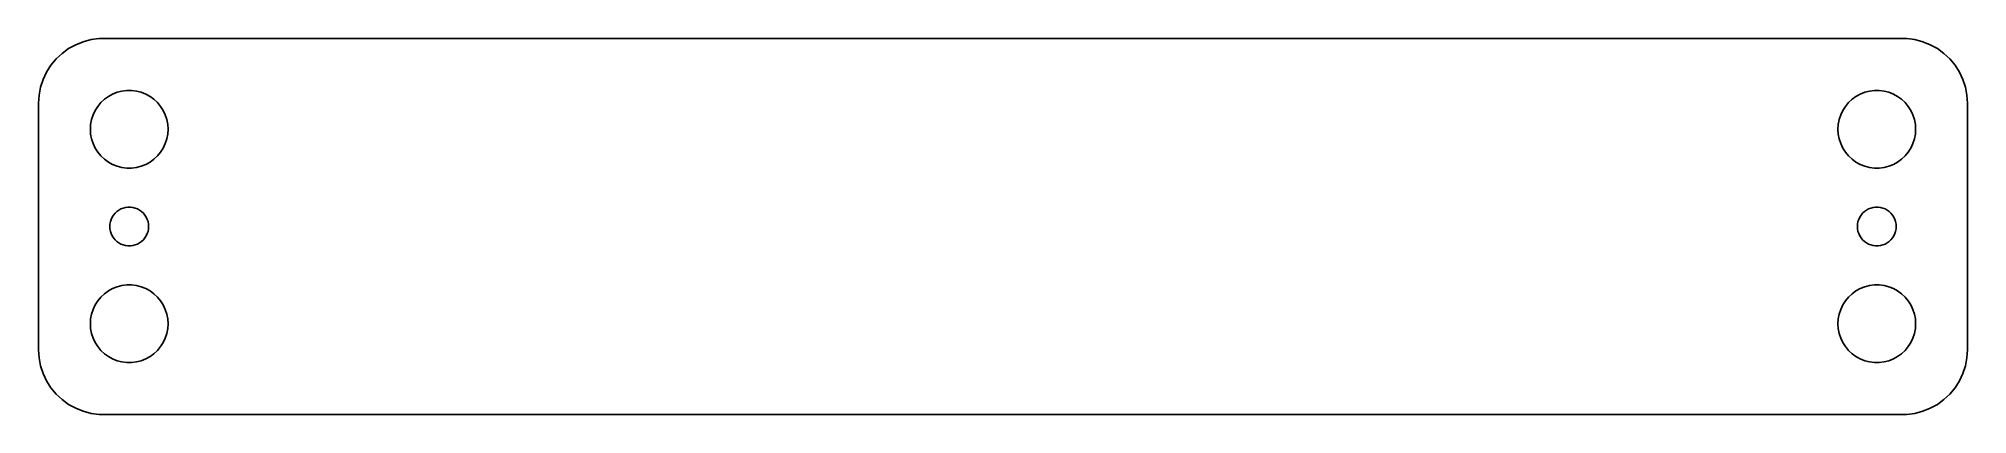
# Model space of a CAD drawing. Header units: metres. Extents: x -74 to 74, y -14 to 14.
import ezdxf

# ---------------------------------------------------------------- set-up
doc = ezdxf.new("R2010")
doc.units = ezdxf.units.M

msp = doc.modelspace()

# ---------------------------------------------------------------- linework, layer by layer
for p, q in [((-72.1791, 13.7216), (-72.6871, 13.3526)), ((-71.6289, 14.0241), (-72.1791, 13.7216)), ((-71.0451, 14.2553), (-71.6289, 14.0241)), ((-70.4369, 14.4114), (-71.0451, 14.2553)), ((-69.8139, 14.4901), (-70.4369, 14.4114)), ((69.8139, 14.4901), (-69.8139, 14.4901)), ((70.4369, 14.4114), (69.8139, 14.4901)), ((71.0451, 14.2553), (70.4369, 14.4114)), ((71.6289, 14.0241), (71.0451, 14.2553)), ((72.1791, 13.7216), (71.6289, 14.0241)), ((72.6871, 13.3526), (72.1791, 13.7216)), ((-73.5451, 12.4389), (-73.8815, 11.9088)), ((-73.1448, 12.9227), (-73.5451, 12.4389)), ((-72.6871, 13.3526), (-73.1448, 12.9227)), ((73.1448, 12.9227), (72.6871, 13.3526)), ((73.5451, 12.4389), (73.1448, 12.9227)), ((73.8815, 11.9088), (73.5451, 12.4389)), ((-74.3429, 10.7434), (-74.4606, 10.1267)), ((-74.1489, 11.3406), (-74.3429, 10.7434)), ((-73.8815, 11.9088), (-74.1489, 11.3406)), ((-68.427, 10.3532), (-68.0621, 10.4469)), ((-68.0621, 10.4469), (-67.6884, 10.4941)), ((-67.6884, 10.4941), (-67.3116, 10.4941)), ((-67.3116, 10.4941), (-66.9379, 10.4469)), ((-66.9379, 10.4469), (-66.573, 10.3532)), ((66.573, 10.3532), (66.9379, 10.4469)), ((66.9379, 10.4469), (67.3116, 10.4941)), ((67.3116, 10.4941), (67.6884, 10.4941)), ((67.6884, 10.4941), (68.0621, 10.4469)), ((68.0621, 10.4469), (68.427, 10.3532)), ((74.1489, 11.3406), (73.8815, 11.9088)), ((74.3429, 10.7434), (74.1489, 11.3406)), ((74.4606, 10.1267), (74.3429, 10.7434)), ((-74.4606, 10.1267), (-74.5, 9.5)), ((-74.5, 9.5), (-74.5, -9.5)), ((-70.2893, 8.60437), (-70.1289, 8.94525)), ((-70.1289, 8.94525), (-69.927, 9.26335)), ((-69.927, 9.26335), (-69.6869, 9.55363)), ((-69.6869, 9.55363), (-69.4123, 9.81154)), ((-69.4123, 9.81154), (-69.1075, 10.033)), ((-69.1075, 10.033), (-68.7773, 10.2145)), ((-68.7773, 10.2145), (-68.427, 10.3532)), ((-66.573, 10.3532), (-66.2227, 10.2145)), ((-66.2227, 10.2145), (-65.8925, 10.033)), ((-65.8925, 10.033), (-65.5877, 9.81154)), ((-65.5877, 9.81154), (-65.3131, 9.55363)), ((-65.3131, 9.55363), (-65.073, 9.26335)), ((-65.073, 9.26335), (-64.8711, 8.94525)), ((-64.8711, 8.94525), (-64.7107, 8.60437)), ((64.7107, 8.60437), (64.8711, 8.94525)), ((64.8711, 8.94525), (65.073, 9.26335)), ((65.073, 9.26335), (65.3131, 9.55363)), ((65.3131, 9.55363), (65.5877, 9.81154)), ((65.5877, 9.81154), (65.8925, 10.033)), ((65.8925, 10.033), (66.2227, 10.2145)), ((66.2227, 10.2145), (66.573, 10.3532)), ((68.427, 10.3532), (68.7773, 10.2145)), ((68.7773, 10.2145), (69.1075, 10.033)), ((69.1075, 10.033), (69.4123, 9.81154)), ((69.4123, 9.81154), (69.6869, 9.55363)), ((69.6869, 9.55363), (69.927, 9.26335)), ((69.927, 9.26335), (70.1289, 8.94525)), ((70.1289, 8.94525), (70.2893, 8.60437)), ((74.5, 9.5), (74.4606, 10.1267)), ((74.5, -9.5), (74.5, 9.5)), ((-70.5, 7.5), (-70.4763, 7.87599)), ((-70.4763, 7.12399), (-70.5, 7.5)), ((-70.4763, 7.87599), (-70.4057, 8.24606)), ((-70.4057, 8.24606), (-70.2893, 8.60437)), ((-64.7107, 8.60437), (-64.5943, 8.24606)), ((-64.5943, 8.24606), (-64.5237, 7.87599)), ((-64.5237, 7.87599), (-64.5, 7.5)), ((-64.5, 7.5), (-64.5237, 7.12399)), ((64.5, 7.5), (64.5237, 7.87599)), ((64.5237, 7.12399), (64.5, 7.5)), ((64.5237, 7.87599), (64.5943, 8.24606)), ((64.5943, 8.24606), (64.7107, 8.60437)), ((70.2893, 8.60437), (70.4057, 8.24606)), ((70.4057, 8.24606), (70.4763, 7.87599)), ((70.4763, 7.87599), (70.5, 7.5)), ((70.5, 7.5), (70.4763, 7.12399)), ((-70.4057, 6.75392), (-70.4763, 7.12399)), ((-70.2893, 6.39561), (-70.4057, 6.75392)), ((-70.1289, 6.05473), (-70.2893, 6.39561)), ((-69.927, 5.73663), (-70.1289, 6.05473)), ((-64.8711, 6.05473), (-65.073, 5.73663)), ((-64.7107, 6.39561), (-64.8711, 6.05473)), ((-64.5943, 6.75392), (-64.7107, 6.39561)), ((-64.5237, 7.12399), (-64.5943, 6.75392)), ((64.5943, 6.75392), (64.5237, 7.12399)), ((64.7107, 6.39561), (64.5943, 6.75392)), ((64.8711, 6.05473), (64.7107, 6.39561)), ((65.073, 5.73663), (64.8711, 6.05473)), ((70.1289, 6.05473), (69.927, 5.73663)), ((70.2893, 6.39561), (70.1289, 6.05473)), ((70.4057, 6.75392), (70.2893, 6.39561)), ((70.4763, 7.12399), (70.4057, 6.75392)), ((-69.6869, 5.44635), (-69.927, 5.73663)), ((-69.4123, 5.18845), (-69.6869, 5.44635)), ((-69.1075, 4.96701), (-69.4123, 5.18845)), ((-68.7773, 4.78551), (-69.1075, 4.96701)), ((-68.427, 4.64682), (-68.7773, 4.78551)), ((-68.0621, 4.55313), (-68.427, 4.64682)), ((-67.6884, 4.50591), (-68.0621, 4.55313)), ((-67.3116, 4.50591), (-67.6884, 4.50591)), ((-66.9379, 4.55313), (-67.3116, 4.50591)), ((-66.573, 4.64682), (-66.9379, 4.55313)), ((-66.2227, 4.78551), (-66.573, 4.64682)), ((-65.8925, 4.96701), (-66.2227, 4.78551)), ((-65.5877, 5.18845), (-65.8925, 4.96701)), ((-65.3131, 5.44635), (-65.5877, 5.18845)), ((-65.073, 5.73663), (-65.3131, 5.44635)), ((65.3131, 5.44635), (65.073, 5.73663)), ((65.5877, 5.18845), (65.3131, 5.44635)), ((65.8925, 4.96701), (65.5877, 5.18845)), ((66.2227, 4.78551), (65.8925, 4.96701)), ((66.573, 4.64682), (66.2227, 4.78551)), ((66.9379, 4.55313), (66.573, 4.64682)), ((67.3116, 4.50591), (66.9379, 4.55313)), ((67.6884, 4.50591), (67.3116, 4.50591)), ((68.0621, 4.55313), (67.6884, 4.50591)), ((68.427, 4.64682), (68.0621, 4.55313)), ((68.7773, 4.78551), (68.427, 4.64682)), ((69.1075, 4.96701), (68.7773, 4.78551)), ((69.4123, 5.18845), (69.1075, 4.96701)), ((69.6869, 5.44635), (69.4123, 5.18845)), ((69.927, 5.73663), (69.6869, 5.44635)), ((-67.7811, 1.47342), (-67.5942, 1.49704)), ((-67.5942, 1.49704), (-67.4058, 1.49704)), ((-67.4058, 1.49704), (-67.2189, 1.47342)), ((67.2189, 1.47342), (67.4058, 1.49704)), ((67.4058, 1.49704), (67.5942, 1.49704)), ((67.5942, 1.49704), (67.7811, 1.47342)), ((-69, 0), (-68.9882, 0.187988)), ((-68.9882, -0.187988), (-69, 0)), ((-68.9882, 0.187988), (-68.9529, 0.373032)), ((-68.9529, 0.373032), (-68.8947, 0.552185)), ((-68.8947, 0.552185), (-68.8145, 0.722626)), ((-68.8145, 0.722626), (-68.7135, 0.881668)), ((-68.7135, 0.881668), (-68.5934, 1.02681)), ((-68.5934, 1.02681), (-68.4561, 1.15576)), ((-68.4561, 1.15576), (-68.3037, 1.26648)), ((-68.3037, 1.26648), (-68.1387, 1.35724)), ((-68.1387, 1.35724), (-67.9635, 1.42657)), ((-67.9635, 1.42657), (-67.7811, 1.47342)), ((-67.2189, 1.47342), (-67.0365, 1.42657)), ((-67.0365, 1.42657), (-66.8613, 1.35724)), ((-66.8613, 1.35724), (-66.6963, 1.26648)), ((-66.6963, 1.26648), (-66.5439, 1.15576)), ((-66.5439, 1.15576), (-66.4065, 1.02681)), ((-66.4065, 1.02681), (-66.2865, 0.881668)), ((-66.2865, 0.881668), (-66.1855, 0.722626)), ((-66.1855, 0.722626), (-66.1053, 0.552185)), ((-66.1053, 0.552185), (-66.0471, 0.373032)), ((-66.0471, 0.373032), (-66.0118, 0.187988)), ((-66.0118, 0.187988), (-66, 0)), ((-66, 0), (-66.0118, -0.187988)), ((66, 0), (66.0118, 0.187988)), ((66.0118, -0.187988), (66, 0)), ((66.0118, 0.187988), (66.0471, 0.373032)), ((66.0471, 0.373032), (66.1053, 0.552185)), ((66.1053, 0.552185), (66.1855, 0.722626)), ((66.1855, 0.722626), (66.2865, 0.881668)), ((66.2865, 0.881668), (66.4065, 1.02681)), ((66.4065, 1.02681), (66.5439, 1.15576)), ((66.5439, 1.15576), (66.6963, 1.26648)), ((66.6963, 1.26648), (66.8613, 1.35724)), ((66.8613, 1.35724), (67.0365, 1.42657)), ((67.0365, 1.42657), (67.2189, 1.47342)), ((67.7811, 1.47342), (67.9635, 1.42657)), ((67.9635, 1.42657), (68.1387, 1.35724)), ((68.1387, 1.35724), (68.3037, 1.26648)), ((68.3037, 1.26648), (68.4561, 1.15576)), ((68.4561, 1.15576), (68.5934, 1.02681)), ((68.5934, 1.02681), (68.7135, 0.881668)), ((68.7135, 0.881668), (68.8145, 0.722626)), ((68.8145, 0.722626), (68.8947, 0.552185)), ((68.8947, 0.552185), (68.9529, 0.373032)), ((68.9529, 0.373032), (68.9882, 0.187988)), ((68.9882, 0.187988), (69, 0)), ((69, 0), (68.9882, -0.187988)), ((-68.9529, -0.373032), (-68.9882, -0.187988)), ((-68.8947, -0.552185), (-68.9529, -0.373032)), ((-68.8145, -0.722626), (-68.8947, -0.552185)), ((-68.7135, -0.881668), (-68.8145, -0.722626)), ((-68.5934, -1.02681), (-68.7135, -0.881668)), ((-68.4561, -1.15576), (-68.5934, -1.02681)), ((-68.3037, -1.26648), (-68.4561, -1.15576)), ((-68.1387, -1.35724), (-68.3037, -1.26648)), ((-67.9635, -1.42657), (-68.1387, -1.35724)), ((-67.7811, -1.47342), (-67.9635, -1.42657)), ((-67.5942, -1.49704), (-67.7811, -1.47342)), ((-67.2189, -1.47342), (-67.4058, -1.49704)), ((-67.0365, -1.42657), (-67.2189, -1.47342)), ((-66.8613, -1.35724), (-67.0365, -1.42657)), ((-66.6963, -1.26648), (-66.8613, -1.35724)), ((-66.5439, -1.15576), (-66.6963, -1.26648)), ((-66.4065, -1.02681), (-66.5439, -1.15576)), ((-66.2865, -0.881668), (-66.4065, -1.02681)), ((-66.1855, -0.722626), (-66.2865, -0.881668)), ((-66.1053, -0.552185), (-66.1855, -0.722626)), ((-66.0471, -0.373032), (-66.1053, -0.552185)), ((-66.0118, -0.187988), (-66.0471, -0.373032)), ((66.0471, -0.373032), (66.0118, -0.187988)), ((66.1053, -0.552185), (66.0471, -0.373032)), ((66.1855, -0.722626), (66.1053, -0.552185)), ((66.2865, -0.881668), (66.1855, -0.722626)), ((66.4065, -1.02681), (66.2865, -0.881668)), ((66.5439, -1.15576), (66.4065, -1.02681)), ((66.6963, -1.26648), (66.5439, -1.15576)), ((66.8613, -1.35724), (66.6963, -1.26648)), ((67.0365, -1.42657), (66.8613, -1.35724)), ((67.2189, -1.47342), (67.0365, -1.42657)), ((67.4058, -1.49704), (67.2189, -1.47342)), ((67.7811, -1.47342), (67.5942, -1.49704)), ((67.9635, -1.42657), (67.7811, -1.47342)), ((68.1387, -1.35724), (67.9635, -1.42657)), ((68.3037, -1.26648), (68.1387, -1.35724)), ((68.4561, -1.15576), (68.3037, -1.26648)), ((68.5934, -1.02681), (68.4561, -1.15576)), ((68.7135, -0.881668), (68.5934, -1.02681)), ((68.8145, -0.722626), (68.7135, -0.881668)), ((68.8947, -0.552185), (68.8145, -0.722626)), ((68.9529, -0.373032), (68.8947, -0.552185)), ((68.9882, -0.187988), (68.9529, -0.373032)), ((-67.4058, -1.49704), (-67.5942, -1.49704)), ((67.5942, -1.49704), (67.4058, -1.49704)), ((-70.1289, -6.05473), (-69.927, -5.73663)), ((-69.927, -5.73663), (-69.6869, -5.44635)), ((-69.6869, -5.44635), (-69.4123, -5.18845)), ((-69.4123, -5.18845), (-69.1075, -4.96701)), ((-69.1075, -4.96701), (-68.7773, -4.78551)), ((-68.7773, -4.78551), (-68.427, -4.64682)), ((-68.427, -4.64682), (-68.0621, -4.55313)), ((-68.0621, -4.55313), (-67.6884, -4.50591)), ((-67.6884, -4.50591), (-67.3116, -4.50591)), ((-67.3116, -4.50591), (-66.9379, -4.55313)), ((-66.9379, -4.55313), (-66.573, -4.64682)), ((-66.573, -4.64682), (-66.2227, -4.78551)), ((-66.2227, -4.78551), (-65.8925, -4.96701)), ((-65.8925, -4.96701), (-65.5877, -5.18845)), ((-65.5877, -5.18845), (-65.3131, -5.44635)), ((-65.3131, -5.44635), (-65.073, -5.73663)), ((-65.073, -5.73663), (-64.8711, -6.05473)), ((64.8711, -6.05473), (65.073, -5.73663)), ((65.073, -5.73663), (65.3131, -5.44635)), ((65.3131, -5.44635), (65.5877, -5.18845)), ((65.5877, -5.18845), (65.8925, -4.96701)), ((65.8925, -4.96701), (66.2227, -4.78551)), ((66.2227, -4.78551), (66.573, -4.64682)), ((66.573, -4.64682), (66.9379, -4.55313)), ((66.9379, -4.55313), (67.3116, -4.50591)), ((67.3116, -4.50591), (67.6884, -4.50591)), ((67.6884, -4.50591), (68.0621, -4.55313)), ((68.0621, -4.55313), (68.427, -4.64682)), ((68.427, -4.64682), (68.7773, -4.78551)), ((68.7773, -4.78551), (69.1075, -4.96701)), ((69.1075, -4.96701), (69.4123, -5.18845)), ((69.4123, -5.18845), (69.6869, -5.44635)), ((69.6869, -5.44635), (69.927, -5.73663)), ((69.927, -5.73663), (70.1289, -6.05473)), ((-70.5, -7.5), (-70.4763, -7.12399)), ((-70.4763, -7.12399), (-70.4057, -6.75392)), ((-70.4057, -6.75392), (-70.2893, -6.39561)), ((-70.2893, -6.39561), (-70.1289, -6.05473)), ((-64.8711, -6.05473), (-64.7107, -6.39561)), ((-64.7107, -6.39561), (-64.5943, -6.75392)), ((-64.5943, -6.75392), (-64.5237, -7.12399)), ((-64.5237, -7.12399), (-64.5, -7.5)), ((64.5, -7.5), (64.5237, -7.12399)), ((64.5237, -7.12399), (64.5943, -6.75392)), ((64.5943, -6.75392), (64.7107, -6.39561)), ((64.7107, -6.39561), (64.8711, -6.05473)), ((70.1289, -6.05473), (70.2893, -6.39561)), ((70.2893, -6.39561), (70.4057, -6.75392)), ((70.4057, -6.75392), (70.4763, -7.12399)), ((70.4763, -7.12399), (70.5, -7.5)), ((-70.4763, -7.87599), (-70.5, -7.5)), ((-70.4057, -8.24606), (-70.4763, -7.87599)), ((-70.2893, -8.60437), (-70.4057, -8.24606)), ((-70.1289, -8.94525), (-70.2893, -8.60437)), ((-64.7107, -8.60437), (-64.8711, -8.94525)), ((-64.5943, -8.24606), (-64.7107, -8.60437)), ((-64.5237, -7.87599), (-64.5943, -8.24606)), ((-64.5, -7.5), (-64.5237, -7.87599)), ((64.5237, -7.87599), (64.5, -7.5)), ((64.5943, -8.24606), (64.5237, -7.87599)), ((64.7107, -8.60437), (64.5943, -8.24606)), ((64.8711, -8.94525), (64.7107, -8.60437)), ((70.2893, -8.60437), (70.1289, -8.94525)), ((70.4057, -8.24606), (70.2893, -8.60437)), ((70.4763, -7.87599), (70.4057, -8.24606)), ((70.5, -7.5), (70.4763, -7.87599)), ((-74.5, -9.5), (-74.4606, -10.1267)), ((-74.4606, -10.1267), (-74.3429, -10.7434)), ((-69.927, -9.26335), (-70.1289, -8.94525)), ((-69.6869, -9.55363), (-69.927, -9.26335)), ((-69.4123, -9.81154), (-69.6869, -9.55363)), ((-69.1075, -10.033), (-69.4123, -9.81154)), ((-68.7773, -10.2145), (-69.1075, -10.033)), ((-68.427, -10.3532), (-68.7773, -10.2145)), ((-68.0621, -10.4469), (-68.427, -10.3532)), ((-66.573, -10.3532), (-66.9379, -10.4469)), ((-66.2227, -10.2145), (-66.573, -10.3532)), ((-65.8925, -10.033), (-66.2227, -10.2145)), ((-65.5877, -9.81154), (-65.8925, -10.033)), ((-65.3131, -9.55363), (-65.5877, -9.81154)), ((-65.073, -9.26335), (-65.3131, -9.55363)), ((-64.8711, -8.94525), (-65.073, -9.26335)), ((65.073, -9.26335), (64.8711, -8.94525)), ((65.3131, -9.55363), (65.073, -9.26335)), ((65.5877, -9.81154), (65.3131, -9.55363)), ((65.8925, -10.033), (65.5877, -9.81154)), ((66.2227, -10.2145), (65.8925, -10.033)), ((66.573, -10.3532), (66.2227, -10.2145)), ((66.9379, -10.4469), (66.573, -10.3532)), ((68.427, -10.3532), (68.0621, -10.4469)), ((68.7773, -10.2145), (68.427, -10.3532)), ((69.1075, -10.033), (68.7773, -10.2145)), ((69.4123, -9.81154), (69.1075, -10.033)), ((69.6869, -9.55363), (69.4123, -9.81154)), ((69.927, -9.26335), (69.6869, -9.55363)), ((70.1289, -8.94525), (69.927, -9.26335)), ((74.3429, -10.7434), (74.4606, -10.1267)), ((74.4606, -10.1267), (74.5, -9.5)), ((-74.3429, -10.7434), (-74.1489, -11.3406)), ((-74.1489, -11.3406), (-73.8815, -11.9088)), ((-73.8815, -11.9088), (-73.5451, -12.4389)), ((-67.6884, -10.4941), (-68.0621, -10.4469)), ((-67.3116, -10.4941), (-67.6884, -10.4941)), ((-66.9379, -10.4469), (-67.3116, -10.4941)), ((67.3116, -10.4941), (66.9379, -10.4469)), ((67.6884, -10.4941), (67.3116, -10.4941)), ((68.0621, -10.4469), (67.6884, -10.4941)), ((73.5451, -12.4389), (73.8815, -11.9088)), ((73.8815, -11.9088), (74.1489, -11.3406)), ((74.1489, -11.3406), (74.3429, -10.7434)), ((-73.5451, -12.4389), (-73.1448, -12.9227)), ((-73.1448, -12.9227), (-72.6871, -13.3526)), ((-72.6871, -13.3526), (-72.1791, -13.7216)), ((72.1791, -13.7216), (72.6871, -13.3526)), ((72.6871, -13.3526), (73.1448, -12.9227)), ((73.1448, -12.9227), (73.5451, -12.4389)), ((-72.1791, -13.7216), (-71.6289, -14.0241)), ((-71.6289, -14.0241), (-71.0451, -14.2553)), ((-71.0451, -14.2553), (-70.4369, -14.4114)), ((-70.4369, -14.4114), (-69.8139, -14.4901)), ((-69.8139, -14.4901), (69.8139, -14.4901)), ((69.8139, -14.4901), (70.4369, -14.4114)), ((70.4369, -14.4114), (71.0451, -14.2553)), ((71.0451, -14.2553), (71.6289, -14.0241)), ((71.6289, -14.0241), (72.1791, -13.7216))]:
    msp.add_line(p, q)

doc.saveas('drawing.dxf')
